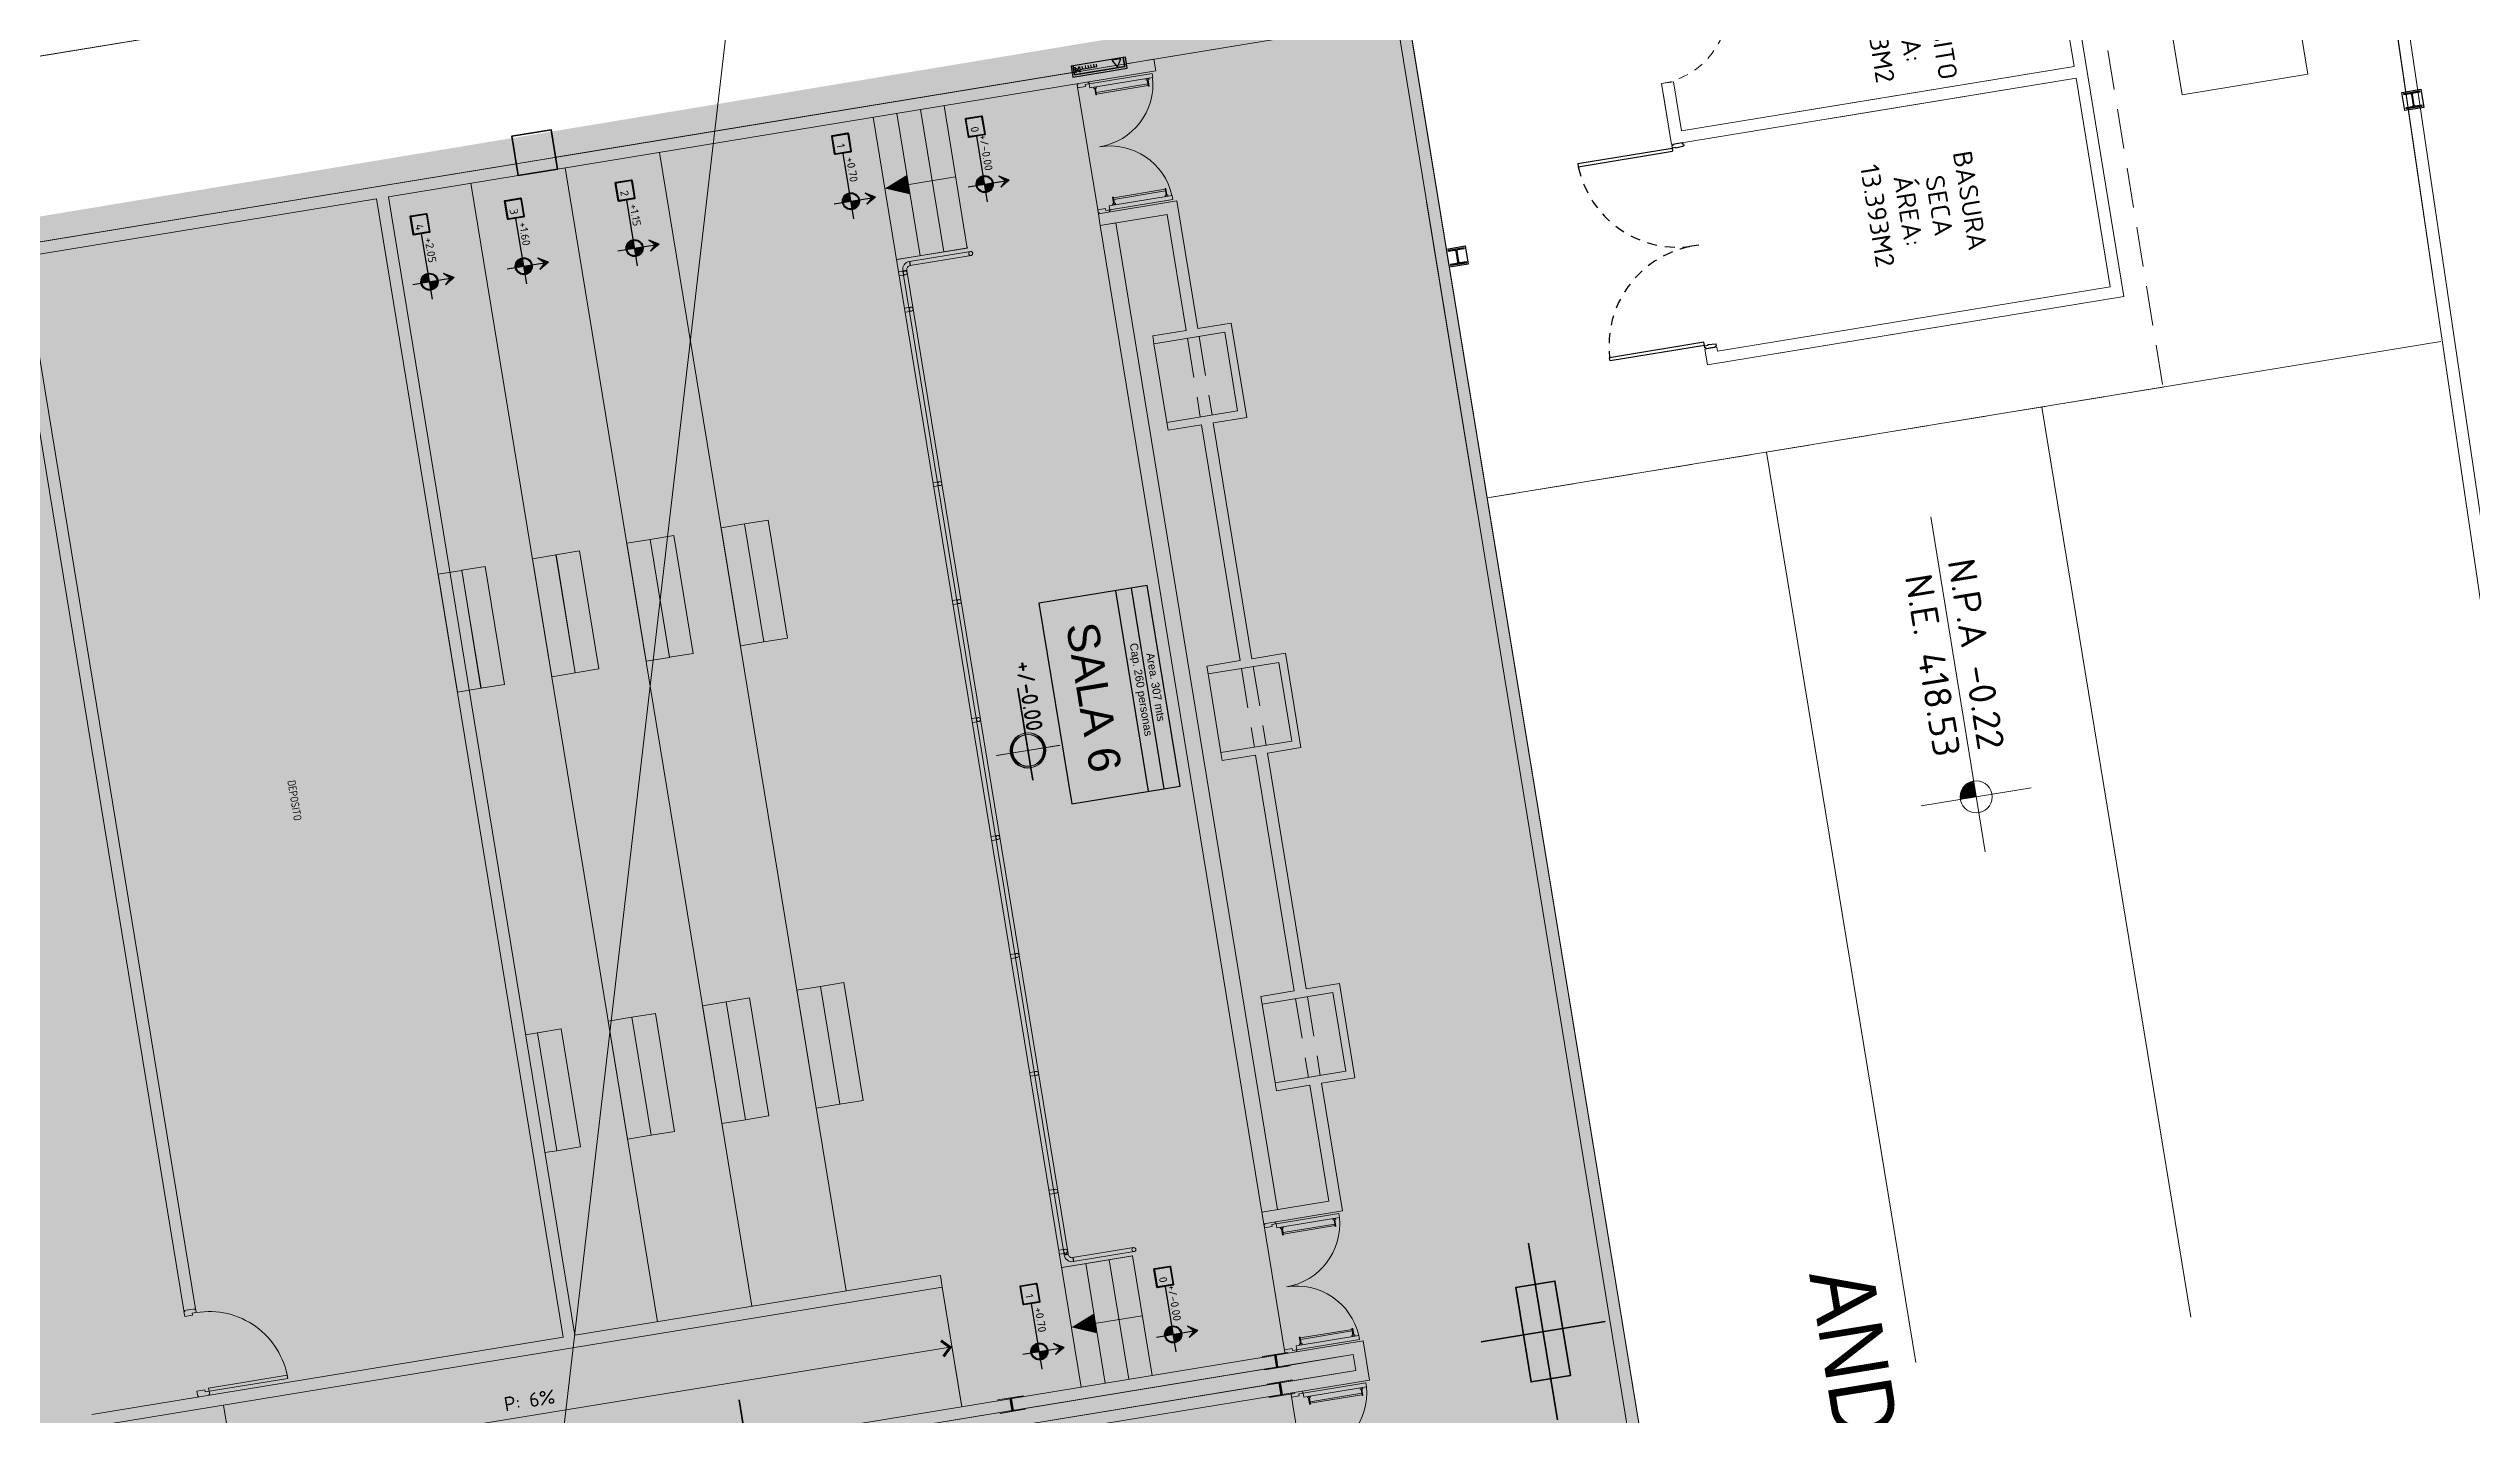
# Model space of a CAD drawing. Header units: metres. Extents: x 2 to 659295185, y -28 to 1124222152.
# Drawn here: x 655611.79 to 655642.21, y 1126279.99 to 1126297.14 of the extents above; entities that cross this region are included whole.
import ezdxf
from ezdxf.enums import TextEntityAlignment as Align

# ---------------------------------------------------------------- set-up
doc = ezdxf.new("R2010")
doc.units = ezdxf.units.M
doc.header["$MEASUREMENT"] = 0
for name, pattern in [('CCSM_C1_CUERPO EL$0$CONTINUA', [0]), ('CCSM_C1_CUERPO FM$0$CONTINU', [0]), ('CCSM_C1_CUERPO FM$0$CONTINUA', [0]), ('CCSM_C1_CUERPO FM$0$DASHED', [0.75, 0.5, -0.25]), ('CCSM_C1_CUERPO FM$0$DASHED2', [0.375, 0.25, -0.125]), ('CCSM_C1_CUERPO FM$0$HIDDEN', [0.375, 0.25, -0.125]), ('DASHDOT', [1, 0.5, -0.25, 0, -0.25])]:
    doc.linetypes.add(name, pattern=pattern)
doc.layers.get('0').update_dxf_attribs({"linetype": 'CONTINUOUS'})
for name, color, linetype in [('CCSM_C1_CUERPO EL$0$A-AREAS COMERCIALES', 151, 'CONTINUOUS'), ('CCSM_C1_CUERPO EL$0$A-PARED', 2, 'CCSM_C1_CUERPO EL$0$CONTINUA'), ('CCSM_C1_CUERPO FM$0$A-AREAS COMERCIALES', 151, 'CONTINUOUS'), ('CCSM_C1_CUERPO FM$0$A-CINEX', 8, 'CONTINUOUS'), ('CCSM_C1_CUERPO FM$0$A-EQUIPOS', 9, 'CONTINUOUS'), ('CCSM_C1_CUERPO FM$0$A-LOCAL ID', 7, 'CONTINUOUS'), ('CCSM_C1_CUERPO FM$0$A-PARED', 2, 'CCSM_C1_CUERPO FM$0$CONTINUA'), ('CCSM_C1_CUERPO FM$0$A-PROYECCIONES', 5, 'CCSM_C1_CUERPO FM$0$DASHED'), ('CCSM_C1_CUERPO FM$0$A-PUERTA', 5, 'CCSM_C1_CUERPO FM$0$CONTINUA'), ('CCSM_C1_CUERPO FM$0$A-TEXTOS AREAS', 7, 'CONTINUOUS'), ('CCSM_C1_CUERPO FM$0$A-TEXTOS NIVELES', 7, 'CONTINUOUS'), ('CCSM_C1_CUERPO FM$0$A_EQUIPOS', 8, 'CCSM_C1_CUERPO FM$0$CONTINUA'), ('CCSM_C1_CUERPO FM$0$A_PARED CINES', 2, 'CONTINUOUS'), ('CCSM_C1_CUERPO FM$0$A_RAMPAS DE ANDENES', 8, 'CCSM_C1_CUERPO FM$0$CONTINUA'), ('CCSM_C1_CUERPO FM$0$A_VISTA CINES', 8, 'CONTINUOUS'), ('CCSM_C1_CUERPO FM$0$E-CC-COLUMNA', 2, 'CONTINUOUS'), ('CCSM_C1_CUERPO FM$0$ID_Nº LOCAL', 7, 'CONTINUOUS'), ('CCSM_C1_CUERPO G$0$A-AREAS COMERCIALES', 151, 'CONTINUOUS'), ('CCSM_XREF ESTRUCTURA15$0$E_PLANCHAS F', 67, 'CONTINUOUS'), ('CCSM_XREF ESTRUCTURA15$0$PLANCHAS VERIFICADAS ANDENES  Y AMPLIACION LOCALES H Y N 12-05-2011', 8, 'CONTINUOUS'), ('Cota', 3, 'CONTINUOUS')]:
    doc.layers.add(name, color=color, linetype=linetype)
for name, color, linetype, lineweight in [('CCSM_C1_CUERPO FM$0$A-PUERTAS CINES', 3, 'CONTINUOUS', 13), ('CCSM_XREF ESTRUCTURA15$0$E-CA-COLUMNA', 2, 'CONTINUOUS', 35), ('CCSM_XREF ESTRUCTURA15$0$E-CF-COLUMNA', 2, 'CONTINUOUS', 35), ('LOCALES ASIGNADOS', 41, 'DASHDOT', 0)]:
    doc.layers.add(name, color=color, linetype=linetype, lineweight=lineweight)
doc.styles.add('CCSM_C1_CUERPO FM$0$Arial', font='arial.ttf', dxfattribs={"width": 1.5})
doc.styles.add('CCSM_C1_CUERPO FM$0$ROMANS', font='romans__.ttf')
doc.styles.add('CCSM_C1_CUERPO FM$0$sigo', font='arial.ttf', dxfattribs={"width": 0.9})
doc.styles.add('CCSM_C1_CUERPO FM$0$Standard', font='txt_____.ttf')

# ---------------------------------------------------------------- blocks, each defined once
blk = doc.blocks.new('CCSM_C1_CUERPO FM$0$COTAS DE NIVEL')
h = blk.add_hatch(color=256)
h.paths.add_polyline_path([(0, 0.313), (0.097, 0.313, 0.414214), (0, 0.41)])
h.paths.add_polyline_path([(0, 0.216), (0, 0.313), (-0.097, 0.313, 0.414214)])
h = blk.add_hatch(color=256)
h.dxf.hatch_style = 1
h.paths.add_polyline_path([(0.071, 0.121), (0, 0.049), (-0.071, 0.121), (0, 0)])
blk.add_line((-0.224, 0.313), (0.609, 0.313))
at = {"linetype": 'CCSM_C1_CUERPO FM$0$CONTINU'}
for p, q in [((0, 0.525), (0, 0.049)), ((0, 0), (-0.071, 0.121)), ((0, 0.049), (-0.071, 0.121)), ((0, 0), (0.071, 0.121)), ((0, 0.049), (0.071, 0.121))]:
    blk.add_line(p, q, dxfattribs=at)
for points in [[(0.618, 0.42), (0.844, 0.42, -0.414214), (0.853, 0.411), (0.853, 0.216, -0.414214), (0.844, 0.207), (0.618, 0.207, -0.414214), (0.609, 0.216), (0.609, 0.411, -0.414214)], [(0.627, 0.411), (0.835, 0.411, -0.414214), (0.844, 0.402), (0.844, 0.224, -0.414214), (0.835, 0.215), (0.627, 0.215, -0.414214), (0.618, 0.224), (0.618, 0.402, -0.414214)]]:
    blk.add_lwpolyline(points, format="xyb", close=True)
for radius in [0.107, 0.0971]:
    blk.add_circle((0, 0.313), radius, dxfattribs=at)
blk = doc.blocks.new('CCSM_C1_CUERPO FM$0$CUADRO NOTA')
for p, q in [((2.551, 1.378), (0, 1.378)), ((0, 1.378), (0, 0)), ((2.551, 0), (2.551, 1.378)), ((2.551, 1.178), (0, 1.178)), ((2.551, 0.978), (0, 0.978)), ((0, 0), (2.551, 0))]:
    blk.add_line(p, q)
blk = doc.blocks.new('CCSM_C1_CUERPO FM$0$P-SALIDA-S')
at = {"layer": 'CCSM_C1_CUERPO FM$0$A-PUERTAS CINES'}
blk.add_line((1.651, 0), (0.017, 0), dxfattribs=at)
for points in [[(0.025, 0.151), (0.075, 0.151), (0.075, 0.951), (0.025, 0.951), (0.025, 0.151)], [(1.625, 0.151), (1.575, 0.151), (1.575, 0.951), (1.625, 0.951), (1.625, 0.151)], [(0.075, 0.901), (0.093, 0.901), (0.093, 0.865), (0.075, 0.865)], [(0.079, 0.865), (0.079, 0.901)], [(0.093, 0.889), (0.175, 0.889), (0.175, 0.878), (0.093, 0.878)], [(0.094, 0.889), (0.094, 0.878)], [(0.096, 0.889), (0.096, 0.878)], [(0.1, 0.889), (0.1, 0.878)], [(0.106, 0.889), (0.106, 0.878)], [(0.134, 0.889), (0.134, 0.878)], [(0.136, 0.889), (0.136, 0.878)], [(0.14, 0.889), (0.14, 0.878)], [(0.145, 0.22), (0.145, 0.878)], [(0.146, 0.889), (0.146, 0.878)], [(0.163, 0.889), (0.163, 0.878)], [(0.165, 0.22), (0.165, 0.878)], [(0.169, 0.889), (0.169, 0.878)], [(0.173, 0.889), (0.173, 0.878)], [(1.557, 0.889), (1.475, 0.889), (1.475, 0.878), (1.557, 0.878)], [(1.477, 0.889), (1.477, 0.878)], [(1.481, 0.889), (1.481, 0.878)], [(1.485, 0.22), (1.485, 0.878)], [(1.487, 0.889), (1.487, 0.878)], [(1.504, 0.889), (1.504, 0.878)], [(1.505, 0.22), (1.505, 0.878)], [(1.51, 0.889), (1.51, 0.878)], [(1.514, 0.889), (1.514, 0.878)], [(1.516, 0.889), (1.516, 0.878)], [(1.544, 0.889), (1.544, 0.878)], [(1.55, 0.889), (1.55, 0.878)], [(1.554, 0.889), (1.554, 0.878)], [(1.556, 0.889), (1.556, 0.878)], [(1.575, 0.901), (1.557, 0.901), (1.557, 0.865), (1.575, 0.865)], [(1.57, 0.865), (1.57, 0.901)], [(0, 0.141), (0.011, 0.141), (0.011, 0.151), (0.025, 0.151), (0.025, 0.098), (0.05, 0.098), (0.05, 0), (0.011, 0), (0.011, 0.011), (0, 0.011)], [(0.075, 0.232), (0.093, 0.232), (0.093, 0.196), (0.075, 0.196)], [(0.079, 0.196), (0.079, 0.232)], [(0.093, 0.22), (0.175, 0.22), (0.175, 0.209), (0.093, 0.209)], [(0.094, 0.22), (0.094, 0.209)], [(0.096, 0.22), (0.096, 0.209)], [(0.1, 0.22), (0.1, 0.209)], [(0.106, 0.22), (0.106, 0.209)], [(0.134, 0.22), (0.134, 0.209)], [(0.136, 0.22), (0.136, 0.209)], [(0.14, 0.22), (0.14, 0.209)], [(0.146, 0.22), (0.146, 0.209)], [(0.163, 0.22), (0.163, 0.209)], [(0.169, 0.22), (0.169, 0.209)], [(0.173, 0.22), (0.173, 0.209)], [(1.557, 0.22), (1.475, 0.22), (1.475, 0.209), (1.557, 0.209)], [(1.477, 0.22), (1.477, 0.209)], [(1.481, 0.22), (1.481, 0.209)], [(1.487, 0.22), (1.487, 0.209)], [(1.504, 0.22), (1.504, 0.209)], [(1.51, 0.22), (1.51, 0.209)], [(1.514, 0.22), (1.514, 0.209)], [(1.516, 0.22), (1.516, 0.209)], [(1.544, 0.22), (1.544, 0.209)], [(1.575, 0.232), (1.557, 0.232), (1.557, 0.196), (1.575, 0.196)], [(1.57, 0.196), (1.57, 0.232)], [(1.65, 0.141), (1.639, 0.141), (1.639, 0.151), (1.625, 0.151), (1.625, 0.098), (1.6, 0.098), (1.6, 0), (1.639, 0), (1.639, 0.011), (1.65, 0.011)]]:
    blk.add_lwpolyline(points, dxfattribs=at)
for centre, start, end in [((0.025, 0.151), 0.0001, 86.4167), ((1.625, 0.151), 93.5834, 180.0001)]:
    blk.add_arc(centre, 0.8, start, end, dxfattribs=at)
blk = doc.blocks.new('CCSM_C1_CUERPO FM$0$P120L')
at = {"layer": 'CCSM_C1_CUERPO FM$0$A-PUERTAS CINES'}
blk.add_lwpolyline([(0, -0.141), (0.011, -0.141), (0.011, -0.151), (0.075, -0.151), (0.075, -0.053), (0.05, -0.053), (0.05, 0.999, -0.008416), (0.09, 0.999), (0.09, 0), (0.05, 0), (0.011, 0), (0.011, -0.011), (0, -0.011)], format="xyb", dxfattribs=at)
blk.add_lwpolyline([(1.1, -0.011), (1.089, -0.011), (1.089, 0), (1.05, 0), (1.05, -0.053), (1.025, -0.053), (1.025, -0.151), (1.089, -0.151), (1.089, -0.141), (1.1, -0.141)], dxfattribs=at)
blk.add_arc((0.051, 0.001), 0.999, 359.9683, 90.0766, dxfattribs=at)
blk = doc.blocks.new('CCSM_C1_CUERPO FM$0$CAJA DE MANGUERA')
for points in [[(0.444, 0.073), (0.473, -0.106), (0.44, -0.111), (0.417, 0.034), (-0.406, -0.1), (-0.382, -0.246), (-0.415, -0.251), (-0.444, -0.073)], [(0.417, 0.034), (0.44, -0.111), (-0.382, -0.246), (-0.406, -0.1)], [(0.299, 0.008), (0.393, -0.108), (0.246, -0.132)], [(-0.378, -0.123), (-0.288, -0.201), (-0.303, -0.111), (-0.363, -0.214)]]:
    blk.add_lwpolyline(points, close=True)
for points in [[(-0.295, -0.156), (-0.019, -0.111), (-0.012, -0.152)], [(-0.248, -0.149), (-0.241, -0.193)], [(-0.196, -0.14), (-0.189, -0.185)], [(-0.151, -0.133), (-0.144, -0.177)], [(-0.107, -0.125), (-0.1, -0.17)], [(-0.062, -0.118), (-0.055, -0.163)]]:
    blk.add_lwpolyline(points)
blk = doc.blocks.new('CCSM_C1_CUERPO FM$0$IDENT LOCAL')
at = {"style": 'CCSM_C1_CUERPO FM$0$ROMANS'}
for tag, height, p in [('NºLOCAL', 0.7, (0, 1.514)), ('AREA-EXACTA', 0.5, (0, 0.85)), ('RUBRO', 0.35, (0, 0)), ('USO', 0.35, (0, -0.85))]:
    blk.add_attdef(tag, text='', height=height, dxfattribs=at).set_placement(p, align=Align.BOTTOM_CENTER)
blk = doc.blocks.new('CCSM_C1_CUERPO FM$0$A$C33125036')
for p, q in [((0.221, 0.753), (0.214, 0.729)), ((0.311, 0.688), (0.214, 0.73)), ((0.236, 0.749), (0.221, 0.753)), ((0.24, 0.763), (0.236, 0.749)), ((0.314, 0.698), (0.311, 0.688)), ((0.357, 0.684), (0.314, 0.698)), ((0.355, 0.68), (0.343, 0.641)), ((0.343, 0.641), (1.488, 0.281)), ((0.355, 0.727), (0.35, 0.713)), ((0.35, 0.713), (0.364, 0.708)), ((0.355, 0.68), (1.5, 0.319)), ((0.364, 0.708), (0.357, 0.684)), ((1.5, 0.319), (1.488, 0.281)), ((-0.55, -1.698), (-0.543, -1.674)), ((-0.536, -1.703), (-0.55, -1.698)), ((-0.44, -1.696), (-0.543, -1.674)), ((-0.54, -1.717), (-0.536, -1.703)), ((-0.443, -1.706), (-0.44, -1.696)), ((-0.4, -1.719), (-0.443, -1.706)), ((-0.426, -1.753), (-0.421, -1.739)), ((-0.421, -1.739), (-0.407, -1.743)), ((-0.407, -1.743), (-0.4, -1.719)), ((-0.398, -1.715), (-0.386, -1.676)), ((0.747, -2.075), (-0.398, -1.715)), ((0.759, -2.037), (-0.386, -1.676)), ((0.747, -2.075), (0.759, -2.037))]:
    blk.add_line(p, q)
at = {"ltscale": 0.5}
for p, q in [((0.24, 0.763), (0.355, 0.727)), ((0.24, 0.763), (0.355, 0.727)), ((-0.54, -1.717), (-0.426, -1.753))]:
    blk.add_line(p, q, dxfattribs=at)
at = {"color": 8, "linetype": 'CCSM_C1_CUERPO FM$0$HIDDEN', "ltscale": 0.5}
blk.add_line((-0.15, -0.477), (-0.036, -0.513), dxfattribs=at)
for centre, start, end in [((0.292, 0.717), 255.0633, 339.9973), ((-0.471, -1.709), 345.0633, 69.9973)]:
    blk.add_arc(centre, 1.272, start, end, dxfattribs=at)
blk = doc.blocks.new('CCSM_XREF ESTRUCTURA15$0$CCSM_COLUMNA REC')
at = {"layer": 'CCSM_XREF ESTRUCTURA15$0$E-CA-COLUMNA'}
blk.add_lwpolyline([(-0.25, -0.25), (0.25, -0.25), (0.25, 0.25), (-0.25, 0.25)], close=True, dxfattribs=at)
blk = doc.blocks.new('CCSM_XREF ESTRUCTURA15$0$COLUM REC 120x50 mid')
at = {"color": 5}
for p, q in [((0, 1.124), (0, -1.124)), ((-0.789, 0), (0.789, 0))]:
    blk.add_line(p, q, dxfattribs=at)
at = {"color": 2}
blk.add_lwpolyline([(-0.25, 0.6), (-0.25, -0.6), (0.25, -0.6), (0.25, 0.6)], close=True, dxfattribs=at)
blk = doc.blocks.new('CCSM_XREF ESTRUCTURA15$0$A$C5F4967B1')
at = {"layer": 'CCSM_XREF ESTRUCTURA15$0$E-CF-COLUMNA'}
blk.add_lwpolyline([(-0.162, -0.103), (-0.028, -0.103, -0.410123), (-0.01, -0.121), (-0.01, -0.2), (0, -0.2), (0, 0), (-0.01, 0), (-0.01, -0.079, -0.410123), (-0.028, -0.097), (-0.162, -0.097, -0.410123), (-0.18, -0.079), (-0.18, 0), (-0.19, 0), (-0.19, -0.2), (-0.18, -0.2), (-0.18, -0.121, -0.418316), (-0.162, -0.103)], format="xyb", dxfattribs=at)
at = {"layer": 'CCSM_XREF ESTRUCTURA15$0$E_PLANCHAS F'}
blk.add_lwpolyline([(-0.21, 0.02), (0.02, 0.02), (0.02, -0.22), (-0.21, -0.22)], close=True, dxfattribs=at)

msp = doc.modelspace()

# ---------------------------------------------------------------- hatches: boundary and pattern name
at = {"layer": 'CCSM_C1_CUERPO FM$0$A-TEXTOS NIVELES', "lineweight": 5}
msp.add_hatch(color=251, dxfattribs=at).paths.add_polyline_path([(655635.995, 1126287.7427), (655635.7976, 1126287.7106, -0.4142136), (655635.963, 1126287.9401)])
at = {"layer": 'CCSM_C1_CUERPO FM$0$A_VISTA CINES', "lineweight": 5}
h = msp.add_hatch(color=256, dxfattribs=at)
h.paths.add_polyline_path([(655624.0859, 1126288.3241), (655624.0536, 1126288.5215, -0.4142136), (655624.2833, 1126288.3565)])
h.paths.add_polyline_path([(655623.8885, 1126288.2918), (655624.0859, 1126288.3241), (655624.1183, 1126288.1268, -0.4142136)])
h = msp.add_hatch(color=256, dxfattribs=at)
h.paths.add_polyline_path([(655624.0961, 1126288.3257), (655624.0637, 1126288.523, -0.4142136), (655624.2935, 1126288.358)])
h.paths.add_polyline_path([(655623.8987, 1126288.2933), (655624.0961, 1126288.3257), (655624.1284, 1126288.1283, -0.4142136)])
h = msp.add_hatch(dxfattribs=at)
h.set_pattern_fill('BATT', color=256, scale=0.0098, angle=90, style=0, pattern_type=2)
h.set_pattern_definition([(170.87865, (655621.17451, 1126279.604413), (-0.07737192, -0.012689), [-0.557816, 0.061936]), (27.73865, (655621.155168, 1126279.601242), (-0.07737411, -0.01267563), [-0.557816, 0.061936]), (117.73865, (655621.17451, 1126279.604413), (0.07037613, -0.18709746), [0.185906, -0.433846]), (80.87865, (655621.155168, 1126279.601242), (0.006963465, 0.19977429), [0.185906, -0.433846])])
h.paths.add_polyline_path([(655628.173, 1126280.7416), (655628.2054, 1126280.5442), (655627.4092, 1126280.4137), (655627.4076, 1126280.4236), (655627.0918, 1126280.3718), (655627.0934, 1126280.362), (655624.0869, 1126279.8692), (655624.0853, 1126279.879), (655623.7695, 1126279.8273), (655623.7711, 1126279.8174), (655621.1988, 1126279.3958), (655621.1664, 1126279.5932), (655623.7388, 1126280.0148), (655623.7404, 1126280.0049), (655624.0562, 1126280.0567), (655624.0546, 1126280.0665), (655627.0611, 1126280.5593), (655627.0627, 1126280.5495), (655627.3785, 1126280.6012), (655627.3769, 1126280.6111)])
at = {"layer": 'LOCALES ASIGNADOS'}
h = msp.add_hatch(color=256, dxfattribs=at)
edge = h.paths.add_edge_path()
edge.add_arc((219491.1056, 1054914.3756), 441878.9229, 9.308049718, 9.309563548, ccw=False)
edge.add_line((655551.8097, 1126384.9626), (655564.5398, 1126387.0492))
edge.add_line((655564.5398, 1126387.0492), (655562.5867, 1126398.9652))
edge.add_line((655562.5867, 1126398.9652), (655552.3922, 1126397.2942))
edge.add_line((655552.3922, 1126397.2942), (655552.4569, 1126396.8995))
edge.add_line((655552.4569, 1126396.8995), (655549.9212, 1126396.4839))
h = msp.add_hatch(color=256, dxfattribs=at)
h.dxf.hatch_style = 1
h.paths.add_polyline_path([(655589.7703, 1126232.191), (655578.0644, 1126230.2723), (655582.0473, 1126206.0472), (655642.2441, 1126215.9139), (655628.8111, 1126297.8682), (655580.3241, 1126289.8221), (655587.0771, 1126248.6218), (655588.7068, 1126238.6795), (655588.7068, 1126238.6794)])

# ---------------------------------------------------------------- linework, layer by layer
at = {"layer": 'CCSM_C1_CUERPO EL$0$A-AREAS COMERCIALES', "lineweight": 5}
msp.add_lwpolyline([(655615.6666, 1126297.6922), (655613.6528, 1126309.9783), (655601.8492, 1126308.0436), (655602.9475, 1126301.343), (655605.8438, 1126301.8178), (655606.7604, 1126296.2324)], close=True, dxfattribs=at)
at = {"layer": 'CCSM_C1_CUERPO EL$0$A-PARED', "lineweight": 5}
msp.add_line((655627.7553, 1126299.6737), (655605.2407, 1126295.9833), dxfattribs=at)
at = {"layer": 'CCSM_C1_CUERPO FM$0$A-AREAS COMERCIALES', "lineweight": 5}
msp.add_lwpolyline([(655578.0763, 1126230.2743), (655581.9906, 1126206.3934), (655642.1873, 1126216.2601), (655628.8673, 1126297.5252), (655608.1932, 1126294.1366), (655580.3646, 1126289.5749), (655589.7705, 1126232.1911), (655589.7705, 1126232.1911), (655589.7705, 1126232.1911), (655589.7705, 1126232.1911), (655578.0763, 1126230.2743)], dxfattribs=at)
at = {"layer": 'CCSM_C1_CUERPO FM$0$A-CINEX', "lineweight": 5}
for p, q in [((655629.8559, 1126291.4938, 0), (655641.8298, 1126293.4565, 0)), ((655638.6905, 1126281.2102), (655636.8181, 1126292.6341))]:
    msp.add_line(p, q, dxfattribs=at)
at = {"layer": 'CCSM_C1_CUERPO FM$0$A-PARED', "lineweight": 5}
for p, q in [((655643.878, 1126280.7203), (655640.7076, 1126302.257)), ((655640.6255, 1126301.7833), (655643.7219, 1126280.6948)), ((655641.7261, 1126294.3008), (655640.6256, 1126301.7833)), ((655636.6844, 1126301.1373), (655637.8509, 1126294.0203)), ((655636.9508, 1126298.5848), (655637.2253, 1126296.9096)), ((655632.2937, 1126296.1012), (655637.2253, 1126296.9096)), ((655637.226, 1126296.9097), (655633.7228, 1126296.3355)), ((655632.0449, 1126296.6936), (655632.1699, 1126295.929)), ((655632.193, 1126296.7178), (655632.0452, 1126296.6937)), ((655632.0647, 1126296.573), (655632.1699, 1126295.929)), ((655637.2496, 1126296.7616), (655632.1699, 1126295.929)), ((655632.193, 1126296.7178), (655632.2937, 1126296.1012)), ((655634.141, 1126296.252), (655637.2496, 1126296.7616)), ((655637.2496, 1126296.7616), (655637.6786, 1126294.1441)), ((655632.7456, 1126293.3355), (655637.6786, 1126294.1441, 0)), ((655632.6218, 1126293.1632), (655637.8509, 1126294.0203, 0)), ((655633.3619, 1126293.2845), (655637.8509, 1126294.0203, 0)), ((655632.5892, 1126293.363), (655632.7372, 1126293.3873)), ((655632.5892, 1126293.363), (655632.6218, 1126293.1632)), ((655632.7372, 1126293.3873), (655632.7456, 1126293.3355))]:
    msp.add_line(p, q, dxfattribs=at)
at = {"layer": 'CCSM_C1_CUERPO FM$0$A-PARED', "color": 8, "lineweight": 5}
for p, q in [((655625.8336, 1126292.4423), (655625.6718, 1126293.4291)), ((655626.5129, 1126288.2976), (655626.3512, 1126289.2844)), ((655627.1923, 1126284.1529), (655627.0305, 1126285.1397))]:
    msp.add_line(p, q, dxfattribs=at)
at = {"layer": 'CCSM_C1_CUERPO FM$0$A-PARED', "lineweight": 5}
msp.add_lwpolyline([(655625.326, 1126296.9441), (655625.3352, 1126296.888), (655624.6543, 1126296.7764), (655624.645, 1126296.8327)], dxfattribs=at)
msp.add_lwpolyline([(655628.0386, 1126282.5446), (655627.0517, 1126282.3828), (655627.0275, 1126282.5308), (655627.8663, 1126282.6683), (655627.6279, 1126284.1229), (655627.2085, 1126284.0542), (655627.1923, 1126284.1529), (655628.0804, 1126284.2984), (655627.9187, 1126285.2853), (655627.0305, 1126285.1397), (655627.0144, 1126285.2384), (655627.4338, 1126285.3071), (655626.9485, 1126288.2676), (655626.5291, 1126288.1989), (655626.5129, 1126288.2976), (655627.4011, 1126288.4431), (655627.2393, 1126289.43), (655626.3512, 1126289.2844), (655626.335, 1126289.3831), (655626.7544, 1126289.4518), (655626.2692, 1126292.4123), (655625.8498, 1126292.3436), (655625.8336, 1126292.4423), (655626.7217, 1126292.5878), (655626.56, 1126293.5747), (655625.6718, 1126293.4291), (655625.6557, 1126293.5278), (655626.0751, 1126293.5965), (655625.8366, 1126295.0511), (655624.9978, 1126294.9136), (655624.9736, 1126295.0616), (655625.9604, 1126295.2234), (655626.2231, 1126293.6208), (655626.6425, 1126293.6895), (655626.8366, 1126292.5053), (655626.4172, 1126292.4366), (655626.9024, 1126289.4761), (655627.3218, 1126289.5448), (655627.5159, 1126288.3606), (655627.0965, 1126288.2919), (655627.5818, 1126285.3314), (655628.0012, 1126285.4001), (655628.1953, 1126284.2159), (655627.7759, 1126284.1472)], close=True, dxfattribs=at)
at = {"layer": 'CCSM_C1_CUERPO FM$0$A-PARED', "lineweight": 5, "elevation": -0.0005}
msp.add_lwpolyline([(655629.7245, 1126291.3578), (655629.0933, 1126295.2086)], dxfattribs=at)
at = {"layer": 'CCSM_C1_CUERPO FM$0$A-PROYECCIONES', "lineweight": 5}
for p, q in [((655636.9203, 1126301.5525), (655638.3411, 1126292.8846)), ((655626.0912, 1126293.4978), (655626.253, 1126292.511)), ((655626.2393, 1126293.5221), (655626.401, 1126292.5353)), ((655638.3411, 1126292.8846, 0), (655629.8559, 1126291.4938, 0)), ((655626.7706, 1126289.3531), (655626.9323, 1126288.3663)), ((655626.9186, 1126289.3774), (655627.0804, 1126288.3906)), ((655627.4499, 1126285.2084), (655627.6117, 1126284.2216)), ((655627.598, 1126285.2327), (655627.7597, 1126284.2459))]:
    msp.add_line(p, q, dxfattribs=at)
at = {"layer": 'CCSM_C1_CUERPO FM$0$A-PUERTA', "color": 8, "linetype": 'CCSM_C1_CUERPO FM$0$DASHED2', "lineweight": 5, "ltscale": 0.5}
msp.add_arc((655631.8835, 1126297.6805), 1, 279.29268, 6.44247, dxfattribs=at)
at = {"layer": 'CCSM_C1_CUERPO FM$0$A-TEXTOS NIVELES', "color": 251, "lineweight": 5}
msp.add_line((655636.1071, 1126287.0517), (655635.4251, 1126291.2564), dxfattribs=at)
at = {"layer": 'CCSM_C1_CUERPO FM$0$A-TEXTOS NIVELES', "color": 251, "lineweight": 5, "elevation": 0}
msp.add_lwpolyline([(655636.686, 1126287.8547), (655635.995, 1126287.7427), (655635.3041, 1126287.6306)], dxfattribs=at)
at = {"layer": 'CCSM_C1_CUERPO FM$0$A-TEXTOS NIVELES', "color": 251, "lineweight": 5}
msp.add_circle((655635.995, 1126287.7427), 0.2, dxfattribs=at)
at = {"layer": 'CCSM_C1_CUERPO FM$0$A_EQUIPOS', "lineweight": 5, "elevation": 0}
msp.add_lwpolyline([(655638.5802, 1126296.5547), (655640.1592, 1126296.8135), (655639.5122, 1126300.7609), (655637.9332, 1126300.5021), (655638.5802, 1126296.5547)], dxfattribs=at)
at = {"layer": 'CCSM_C1_CUERPO FM$0$A_PARED CINES', "lineweight": 5}
for points in [[(655634.5164, 1126258.4242), (655634.5406, 1126258.2761), (655634.6887, 1126258.3004), (655634.6645, 1126258.4484), (655635.2564, 1126258.5455), (655628.8107, 1126297.8707), (655628.0706, 1126297.7494), (655628.0948, 1126297.6013), (655628.6869, 1126297.6984), (655635.0841, 1126258.6692)], [(655618.1604, 1126295.7692), (655624.645, 1126296.8327)], [(655618.1845, 1126295.6223), (655625.6934, 1126296.8526)], [(655625.326, 1126296.9444), (655625.6691, 1126297.0007), (655625.6934, 1126296.8526)], [(655617.611, 1126296.0345), (655617.6345, 1126295.8864)], [(655617.667, 1126295.6883), (655611.3023, 1126294.6449), (655611.3507, 1126294.3498)], [(655617.667, 1126295.6883), (655617.6911, 1126295.541)], [(655615.8874, 1126295.3965), (655615.8874, 1126295.3967)], [(655617.6911, 1126295.541), (655616.0596, 1126295.2736)], [(655615.9115, 1126295.2493), (655611.4745, 1126294.522)], [(655618.2537, 1126280.96), (655615.9115, 1126295.2493)], [(655618.4017, 1126280.9843), (655616.0596, 1126295.2736)], [(655624.9736, 1126295.0616), (655625.9604, 1126295.2234)], [(655624.9736, 1126295.0616), (655624.9978, 1126294.9136), (655625.8367, 1126295.0511)], [(655611.4745, 1126294.522), (655613.6387, 1126281.3182), (655613.4907, 1126281.294), (655611.375, 1126294.2018)], [(655627.0517, 1126282.3828), (655627.0275, 1126282.5308), (655627.8663, 1126282.6683)], [(655627.0517, 1126282.3828), (655628.0386, 1126282.5446)], [(655612.5086, 1126279.8663), (655623.0148, 1126281.5884)], [(655618.4017, 1126280.9842), (655622.9905, 1126281.7364)], [(655622.9905, 1126281.7364), (655623.0148, 1126281.5884)], [(655612.3364, 1126279.9901), (655618.2537, 1126280.96)], [(655621.1422, 1126279.7412), (655628.2968, 1126280.9139), (655628.3777, 1126280.4205), (655621.223, 1126279.2478)], [(655628.173, 1126280.7416), (655621.1664, 1126279.5932)], [(655628.173, 1126280.7416), (655628.2054, 1126280.5442)], [(655628.2054, 1126280.5442), (655621.1988, 1126279.3958)]]:
    msp.add_lwpolyline(points, dxfattribs=at)
at = {"layer": 'CCSM_C1_CUERPO FM$0$A_RAMPAS DE ANDENES', "lineweight": 5}
msp.add_line((655635.237, 1126280.6412, 0), (655633.364, 1126292.0688, 0), dxfattribs=at)
at = {"layer": 'CCSM_C1_CUERPO FM$0$A_VISTA CINES', "lineweight": 5}
for points in [[(655622.1477, 1126296.2715), (655624.76, 1126280.3342)], [(655622.4437, 1126296.32), (655622.7365, 1126294.5337)], [(655622.7398, 1126296.3685), (655623.0326, 1126294.5822)], [(655623.0358, 1126296.417), (655623.3286, 1126294.6307)], [(655620.6221, 1126281.3482), (655618.2799, 1126295.6375)], [(655621.8063, 1126281.5423), (655619.4641, 1126295.8316)], [(655619.4379, 1126281.1541), (655617.0957, 1126295.4434)], [(655627.0275, 1126282.5308), (655624.9978, 1126294.9136), (655625.1952, 1126294.946), (655627.2248, 1126282.5632)], [(655622.4405, 1126294.4851), (655623.3286, 1126294.6307)], [(655622.4457, 1126294.486), (655623.3338, 1126294.6316)], [(655623.3668, 1126294.5863), (655622.602, 1126294.4609)], [(655623.375, 1126294.5362), (655622.6102, 1126294.4108)], [(655622.5449, 1126294.3446), (655622.4709, 1126294.3324)], [(655622.553, 1126294.2952), (655622.479, 1126294.2831)], [(655622.5206, 1126294.3406), (655624.5433, 1126281.9985)], [(655622.5706, 1126294.3488), (655624.5938, 1126282.0052)], [(655622.6196, 1126293.8886), (655622.5456, 1126293.8765)], [(655622.6277, 1126293.8393), (655622.5537, 1126293.8271)], [(655622.9787, 1126291.698), (655622.9047, 1126291.6858)], [(655622.9868, 1126291.6486), (655622.9127, 1126291.6365)], [(655623.2213, 1126290.2177), (655623.1473, 1126290.2056)], [(655623.2294, 1126290.1684), (655623.1554, 1126290.1562)], [(655624.1471, 1126287.951), (655623.9583, 1126289.1029)], [(655624.1573, 1126287.9525), (655623.9684, 1126289.1044)], [(655623.4639, 1126288.7375), (655623.3899, 1126288.7253)], [(655623.472, 1126288.6881), (655623.398, 1126288.676)], [(655623.7065, 1126287.2572), (655623.6325, 1126287.2451)], [(655623.7146, 1126287.2079), (655623.6406, 1126287.1957)], [(655623.9492, 1126285.777), (655623.8752, 1126285.7648)], [(655623.9573, 1126285.7276), (655623.8832, 1126285.7155)], [(655617.7833, 1126284.7572), (655617.9313, 1126284.7815), (655618.1739, 1126283.3013), (655618.0259, 1126283.277)], [(655624.1918, 1126284.2967), (655624.1178, 1126284.2846)], [(655624.1999, 1126284.2474), (655624.1259, 1126284.2352)], [(655624.4344, 1126282.8165), (655624.3604, 1126282.8043)], [(655624.4425, 1126282.7671), (655624.3685, 1126282.755)], [(655624.5577, 1126282.0645), (655624.4837, 1126282.0523)], [(655624.5658, 1126282.0151), (655624.4918, 1126282.003)], [(655624.514, 1126281.8345), (655625.4022, 1126281.98)], [(655624.5192, 1126281.8353), (655625.4074, 1126281.9809)], [(655625.4159, 1126282.0844), (655624.6511, 1126281.9591)], [(655625.424, 1126282.0343), (655624.6593, 1126281.909)], [(655625.1113, 1126281.9324), (655625.3571, 1126280.4329)], [(655625.4022, 1126281.98), (655625.648, 1126280.4805)], [(655623.0148, 1126281.5884), (655623.2574, 1126280.1081)], [(655623.0148, 1126281.5884), (655623.2606, 1126280.0884)], [(655624.8153, 1126281.8838), (655625.0611, 1126280.3843)], [(655628.173, 1126280.7416), (655628.2054, 1126280.5442), (655627.4092, 1126280.4137), (655627.4076, 1126280.4236), (655627.0918, 1126280.3718), (655627.0934, 1126280.362), (655624.0869, 1126279.8692), (655624.0853, 1126279.879), (655623.7695, 1126279.8273), (655623.7711, 1126279.8174), (655621.1988, 1126279.3958), (655621.1664, 1126279.5932), (655623.7388, 1126280.0148), (655623.7404, 1126280.0049), (655624.0562, 1126280.0567), (655624.0546, 1126280.0665), (655627.0611, 1126280.5593), (655627.0627, 1126280.5495), (655627.3785, 1126280.6012), (655627.3769, 1126280.6111), (655628.173, 1126280.7416)], [(655614.2347, 1126278.6091), (655613.9889, 1126280.1089)]]:
    msp.add_lwpolyline(points, dxfattribs=at)
at = {"layer": 'CCSM_C1_CUERPO FM$0$A_VISTA CINES', "linetype": 'CCSM_C1_CUERPO FM$0$CONTINU', "lineweight": 5}
for points in [[(655622.5901, 1126295.4268, 0.2472, 0, 0), (655622.2943, 1126295.3783, 0, 0, 0)], [(655624.933, 1126281.1332, 0.2472, 0, 0), (655624.6372, 1126281.0848, 0, 0, 0)]]:
    msp.add_lwpolyline(points, format="xyseb", dxfattribs=at)
for points in [[(655623.1822, 1126295.5239), (655622.2941, 1126295.3783)], [(655624.4806, 1126288.3888), (655623.6912, 1126288.2594)], [(655624.4908, 1126288.3904), (655623.7014, 1126288.2609)], [(655625.5251, 1126281.2303), (655624.6369, 1126281.0847)], [(655614.1104, 1126279.3678), (655623.1378, 1126280.8378)]]:
    msp.add_lwpolyline(points, dxfattribs=at)
at = {"layer": 'CCSM_C1_CUERPO FM$0$A_VISTA CINES', "lineweight": 5}
for points in [[(655622.602, 1126294.4609, 0.4142136), (655622.5194, 1126294.3461)], [(655622.6102, 1126294.4108, 0.4142136), (655622.5696, 1126294.3543)], [(655623.3748, 1126294.5361, 1.0001548), (655623.3666, 1126294.5863)], [(655624.5445, 1126281.9915, 0.4142136), (655624.6593, 1126281.909)], [(655624.5946, 1126281.9997, 0.4142136), (655624.6511, 1126281.9591)], [(655625.424, 1126282.0343, 1.0001548), (655625.4157, 1126282.0844)]]:
    msp.add_lwpolyline(points, format="xyb", dxfattribs=at)
for points in [[(655622.6083, 1126294.4619), (655622.6028, 1126294.461), (655622.611, 1126294.4108), (655622.6165, 1126294.4117)], [(655622.5194, 1126294.3461), (655622.5204, 1126294.3405), (655622.5706, 1126294.3488), (655622.5696, 1126294.3543)], [(655619.591, 1126289.4935), (655619.3484, 1126290.9737), (655619.6444, 1126291.0223), (655619.887, 1126289.542)], [(655620.4792, 1126289.6389), (655620.2365, 1126291.1191), (655620.5326, 1126291.1677), (655620.7752, 1126289.6874)], [(655620.7752, 1126289.6874), (655620.5326, 1126291.1677), (655620.8286, 1126291.2162), (655621.0713, 1126289.7359)], [(655618.1109, 1126289.25), (655617.8683, 1126290.7303), (655618.1643, 1126290.7788), (655618.4069, 1126289.2986)], [(655618.4068, 1126289.2994), (655618.1642, 1126290.7796), (655618.4602, 1126290.8282), (655618.7029, 1126289.3479)], [(655619.2951, 1126289.4441), (655619.0525, 1126290.9244), (655619.3485, 1126290.9729), (655619.5911, 1126289.4927)], [(655616.9267, 1126289.0559), (655616.6841, 1126290.5362), (655616.9801, 1126290.5847), (655617.2227, 1126289.1045)], [(655617.2226, 1126289.1053), (655616.98, 1126290.5855), (655617.276, 1126290.6341), (655617.5187, 1126289.1538)], [(655621.4305, 1126283.8349), (655621.1879, 1126285.3151), (655621.4839, 1126285.3636), (655621.7266, 1126283.8834)], [(655621.7266, 1126283.8834), (655621.4839, 1126285.3636), (655621.78, 1126285.4122), (655622.0226, 1126283.9319)], [(655619.0621, 1126283.4468), (655618.8195, 1126284.9271), (655619.1155, 1126284.9756), (655619.3581, 1126283.4954)], [(655619.3581, 1126283.4954), (655619.1155, 1126284.9756), (655619.4116, 1126285.0241), (655619.6542, 1126283.5439)], [(655620.2463, 1126283.6409), (655620.0037, 1126285.1212), (655620.2997, 1126285.1697), (655620.5423, 1126283.6895)], [(655620.5423, 1126283.6895), (655620.2997, 1126285.1697), (655620.5958, 1126285.2182), (655620.8384, 1126283.738)], [(655618.1739, 1126283.3013), (655617.9313, 1126284.7815), (655618.2274, 1126284.83), (655618.47, 1126283.3498)], [(655624.5445, 1126281.9915), (655624.5436, 1126281.997), (655624.5938, 1126282.0052), (655624.5947, 1126281.9997)], [(655624.6656, 1126281.91), (655624.6601, 1126281.9091), (655624.6519, 1126281.9593), (655624.6574, 1126281.9602)]]:
    msp.add_lwpolyline(points, close=True, dxfattribs=at)
for centre in [(655623.3707, 1126294.5612), (655622.5489, 1126294.3199), (655622.6236, 1126293.8639), (655622.9827, 1126291.6733), (655623.2253, 1126290.193), (655623.468, 1126288.7128), (655623.7106, 1126287.2325), (655623.9532, 1126285.7523), (655624.1958, 1126284.272), (655624.4385, 1126282.7918), (655624.5617, 1126282.0398), (655625.4198, 1126282.0593)]:
    msp.add_circle(centre, 0.025, dxfattribs=at)
at = {"layer": 'CCSM_C1_CUERPO FM$0$A_VISTA CINES', "linetype": 'CCSM_C1_CUERPO FM$0$CONTINU', "lineweight": 5}
for centre, radius in [((655624.0859, 1126288.3241), 0.22), ((655624.0961, 1126288.3257), 0.22), ((655624.0859, 1126288.3241), 0.2), ((655624.0961, 1126288.3257), 0.2)]:
    msp.add_circle(centre, radius, dxfattribs=at)
for points in [[(655623.1378, 1126280.8378, 0.0127), (655623.0878, 1126280.8297, 0.0127), (655623.0079, 1126280.9311, 0.0127), (655622.9871, 1126280.902, 0.0127)], [(655623.1378, 1126280.8378, 0.0127), (655623.0878, 1126280.8297, 0.0127), (655623.0445, 1126280.708, 0.0127), (655623.0154, 1126280.7289, 0.0127)]]:
    msp.add_solid(points, dxfattribs=at)
at = {"layer": 'CCSM_C1_CUERPO FM$0$E-CC-COLUMNA', "lineweight": 5}
for points in [[(655627.0368, 1126280.7074), (655627.1849, 1126280.7316), (655627.2091, 1126280.5836), (655627.0611, 1126280.5593), (655627.0627, 1126280.5495), (655627.2206, 1126280.5754), (655627.1931, 1126280.7431), (655627.0352, 1126280.7172)], [(655627.3526, 1126280.7591), (655627.2046, 1126280.7349), (655627.2289, 1126280.5868), (655627.3769, 1126280.6111), (655627.3785, 1126280.6012), (655627.2206, 1126280.5754), (655627.1931, 1126280.7431), (655627.351, 1126280.769)], [(655627.0934, 1126280.362), (655627.2415, 1126280.3862), (655627.2657, 1126280.2382), (655627.1177, 1126280.214), (655627.1193, 1126280.2041), (655627.2772, 1126280.23), (655627.2497, 1126280.3977), (655627.0918, 1126280.3718)], [(655627.4092, 1126280.4137), (655627.2612, 1126280.3895), (655627.2855, 1126280.2415), (655627.4335, 1126280.2657), (655627.4351, 1126280.2558), (655627.2772, 1126280.23), (655627.2497, 1126280.3977), (655627.4076, 1126280.4236)], [(655623.7145, 1126280.1628), (655623.8625, 1126280.1871), (655623.8868, 1126280.039), (655623.7388, 1126280.0148), (655623.7404, 1126280.0049), (655623.8983, 1126280.0308), (655623.8708, 1126280.1986), (655623.7129, 1126280.1727)], [(655624.0303, 1126280.2146), (655623.8823, 1126280.1903), (655623.9065, 1126280.0423), (655624.0546, 1126280.0665), (655624.0562, 1126280.0567), (655623.8983, 1126280.0308), (655623.8708, 1126280.1986), (655624.0287, 1126280.2244)]]:
    msp.add_lwpolyline(points, close=True, dxfattribs=at)
at = {"layer": 'CCSM_C1_CUERPO G$0$A-AREAS COMERCIALES', "lineweight": 5}
msp.add_lwpolyline([(655628.8673, 1126297.5252), (655642.1873, 1126216.2601), (655581.9906, 1126206.3934), (655568.6859, 1126287.2557), (655570.6102, 1126287.5711), (655570.505, 1126288.2126), (655580.3241, 1126289.822), (655580.3646, 1126289.5749), (655628.1272, 1126297.4039)], close=True, dxfattribs=at)
at = {"layer": 'Cota', "lineweight": 0}
msp.add_lwpolyline([(655719.9766, 1126143.0158), (655762.8619, 1126137.0781), (655797.8742, 1126229.9604), (655794.0251, 1126302.9937), (655628.044, 1126363.9768), (655605.1617, 1126167.097), (655719.9766, 1126143.0158)], dxfattribs=at)

# ---------------------------------------------------------------- block references
at = {"layer": 'CCSM_C1_CUERPO FM$0$A-EQUIPOS', "lineweight": 5, "xscale": -0.7667190468100512, "yscale": 0.7667190465144813, "zscale": 0.7667190465888243, "rotation": 198.6169534618276}
msp.add_blockref('CCSM_C1_CUERPO FM$0$CAJA DE MANGUERA', (655624.9948, 1126296.8322), dxfattribs=at)
at = {"layer": 'CCSM_C1_CUERPO FM$0$A-LOCAL ID', "lineweight": 5}
ref = msp.add_blockref('CCSM_C1_CUERPO FM$0$IDENT LOCAL', (655633.3325, 1126275.3733), dxfattribs=dict(at, rotation=279.322235948444))
ref.add_attrib('NºLOCAL', 'ANDEN DE CARGA CINES', dxfattribs={"layer": 'CCSM_C1_CUERPO FM$0$ID_Nº LOCAL', "height": 0.8, "rotation": 279.32224, "style": 'CCSM_C1_CUERPO FM$0$sigo', "width": 0.9}).set_placement((655634.6647, 1126275.592), align=Align.BOTTOM_CENTER)
at = {"layer": 'CCSM_C1_CUERPO FM$0$A-PUERTA', "lineweight": 5, "ltscale": 0.5, "rotation": 206.7781345134162}
msp.add_blockref('CCSM_C1_CUERPO FM$0$A$C33125036', (655632.5941, 1126294.1745, 0.0003), dxfattribs=at)
at = {"layer": 'CCSM_C1_CUERPO FM$0$A-PUERTAS CINES', "lineweight": 5, "rotation": 279.3084511987043}
for p in [(655624.7065, 1126296.6909, 0), (655627.3908, 1126280.2587)]:
    msp.add_blockref('CCSM_C1_CUERPO FM$0$P-SALIDA-S', p, dxfattribs=at)
at = {"layer": 'CCSM_C1_CUERPO FM$0$A-PUERTAS CINES', "lineweight": 5, "xscale": -1}
for name, p, rotation in [('CCSM_C1_CUERPO FM$0$P-SALIDA-S', (655627.3188, 1126280.7536, 0), 279.3084511723753), ('CCSM_C1_CUERPO FM$0$P120L', (655613.8178, 1126280.2329), 279.3085086936494)]:
    msp.add_blockref(name, p, dxfattribs=dict(at, rotation=rotation))
at = {"layer": 'CCSM_C1_CUERPO FM$0$A_VISTA CINES', "lineweight": 5}
for name, p, rotation in [('CCSM_C1_CUERPO FM$0$COTAS DE NIVEL', (655623.8559, 1126295.4837, 0.0068), 99.30845119870433), ('CCSM_C1_CUERPO FM$0$COTAS DE NIVEL', (655622.1765, 1126295.2687, 0.0068), 99.30845119870433), ('CCSM_C1_CUERPO FM$0$COTAS DE NIVEL', (655618.069, 1126294.4528, 0.0132), 99.30845119870433), ('CCSM_C1_CUERPO FM$0$COTAS DE NIVEL', (655619.4597, 1126294.6807, 0.0132), 99.30845119870433), ('CCSM_C1_CUERPO FM$0$COTAS DE NIVEL', (655616.8848, 1126294.2587, 0.0132), 99.30845119870433), ('CCSM_C1_CUERPO FM$0$CUADRO NOTA', (655624.2265, 1126290.1716, 0), 279.3084511987043), ('CCSM_C1_CUERPO FM$0$COTAS DE NIVEL', (655624.5429, 1126280.8316, 0.0068), 99.30845119870433), ('CCSM_C1_CUERPO FM$0$COTAS DE NIVEL', (655626.2222, 1126281.0467, 0.0068), 99.30845119870433)]:
    msp.add_blockref(name, p, dxfattribs=dict(at, rotation=rotation))
at = {"layer": 'CCSM_XREF ESTRUCTURA15$0$E-CF-COLUMNA', "lineweight": 5, "xscale": -1, "rotation": 279.3084512271911}
msp.add_blockref('CCSM_XREF ESTRUCTURA15$0$CCSM_COLUMNA REC', (655617.8973, 1126295.8285), dxfattribs=at)
at = {"layer": 'CCSM_XREF ESTRUCTURA15$0$E-CF-COLUMNA', "lineweight": 5}
for p, rotation in [((655630.5574, 1126281.0315), 189.3084511723752), ((655620.5904, 1126279.3978), 99.3084512271912)]:
    msp.add_blockref('CCSM_XREF ESTRUCTURA15$0$COLUM REC 120x50 mid', p, dxfattribs=dict(at, rotation=rotation))
at = {"layer": 'CCSM_XREF ESTRUCTURA15$0$PLANCHAS VERIFICADAS ANDENES  Y AMPLIACION LOCALES H Y N 12-05-2011', "lineweight": 5, "rotation": 279.3084512601026}
for p in [(655641.5923, 1126296.4125), (655629.595, 1126294.4461)]:
    msp.add_blockref('CCSM_XREF ESTRUCTURA15$0$A$C5F4967B1', p, dxfattribs=at)

# ---------------------------------------------------------------- texts
at = {"layer": 'CCSM_C1_CUERPO FM$0$A-TEXTOS AREAS', "lineweight": 5, "char_height": 0.235597, "width": 1.572227, "attachment_point": 2, "rotation": 279.30912, "style": 'CCSM_C1_CUERPO FM$0$Standard'}
for s, insert in [('{\\Fromans|c0;DEPOSITO\\PÁREA:\\P13.393M2}', (655635.647, 1126297.4939)), ('{\\Fromans|c0;BASURA \\PSECA\\PÁREA:\\P13.393M2}', (655636.035, 1126295.2458))]:
    msp.add_mtext(s, dxfattribs=dict(at, insert=insert))
at = {"layer": 'CCSM_C1_CUERPO FM$0$A-TEXTOS NIVELES', "lineweight": 5, "char_height": 0.34, "attachment_point": 3, "rotation": 279.21325, "style": 'CCSM_C1_CUERPO FM$0$Standard'}
for s, insert, width in [('{\\Fromans|c0;\\C7;N.P.A -0.22}', (655636.3565, 1126288.3667), 3.290786), ('{\\Fromans|c0;N.E. 418.53}', (655635.8025, 1126288.2788), 3.025443)]:
    msp.add_mtext(s, dxfattribs=dict(at, insert=insert, width=width))
at = {"layer": 'CCSM_C1_CUERPO FM$0$A_VISTA CINES', "lineweight": 5, "style": 'CCSM_C1_CUERPO FM$0$Standard'}
for s, p in [('1', (655621.6873, 1126295.9316, 0.0068)), ('0', (655623.3666, 1126296.1466)), ('+/-0.00', (655623.4759, 1126296.05)), ('+0.70', (655621.8052, 1126295.765, 0.0068)), ('2', (655618.9704, 1126295.3436, 0.0132)), ('3', (655617.5797, 1126295.1157, 0.0132)), ('+1.15', (655619.0884, 1126295.1771, 0.0132)), ('4', (655616.3955, 1126294.9216, 0.0132)), ('+2.05', (655616.5135, 1126294.7551, 0.0132)), ('+1.60', (655617.6977, 1126294.9492, 0.0132)), ('0', (655625.733, 1126281.7095)), ('+/-0.00', (655625.8422, 1126281.6129)), ('1', (655624.0536, 1126281.4945, 0.0068)), ('+0.70', (655624.1716, 1126281.328, 0.0068))]:
    msp.add_text(s, height=0.1, rotation=279.30845, dxfattribs=at).set_placement(p)
at = {"layer": 'CCSM_C1_CUERPO FM$0$A_VISTA CINES', "lineweight": 5}
for s, insert, char_height, width, attachment_point, rotation, style in [('{\\fArial Unicode MS|b0|i0|c0|p34;SALA 6}', (655624.9155, 1126288.9922), 0.4, 2.550737, 5, 279.30844, 'CCSM_C1_CUERPO FM$0$Standard'), ('{\\fArial Unicode MS|b0|i0|c0|p34;Cap. 260 personas}', (655625.4969, 1126289.0875), 0.1, 2.550737, 5, 279.30844, 'CCSM_C1_CUERPO FM$0$Standard'), ('{\\fArial Unicode MS|b0|i0|c0|p34;Area. 307 mts}', (655625.6942, 1126289.1198), 0.1, 2.550737, 5, 279.30844, 'CCSM_C1_CUERPO FM$0$Standard'), ('{\\fISOCPEUR|b0|i0|c0|p34;+/-0.00}', (655623.9313, 1126289.4293), 0.2, 0.3182, 7, 279.30851, 'CCSM_C1_CUERPO FM$0$Standard'), ('{\\fISOCPEUR|b0|i0|c0|p34;+/-0.00}', (655623.9415, 1126289.4308), 0.2, 0.3182, 7, 279.30851, 'CCSM_C1_CUERPO FM$0$Standard'), ('{\\Farchitxt|c0;DEPOSITO}', (655614.8326, 1126287.6888), 0.1, 3.7151, 8, 279.30851, 'CCSM_C1_CUERPO FM$0$ROMANS'), ('{\\fISOCPEUR|b0|i0|c0|p34;P: 6%}', (655618.1492, 1126280.2204), 0.177359, 2.474923, 6, 9.30801, 'CCSM_C1_CUERPO FM$0$Arial')]:
    msp.add_mtext(s, dxfattribs=dict(at, insert=insert, char_height=char_height, width=width, attachment_point=attachment_point, rotation=rotation, style=style))

doc.saveas('drawing.dxf')
